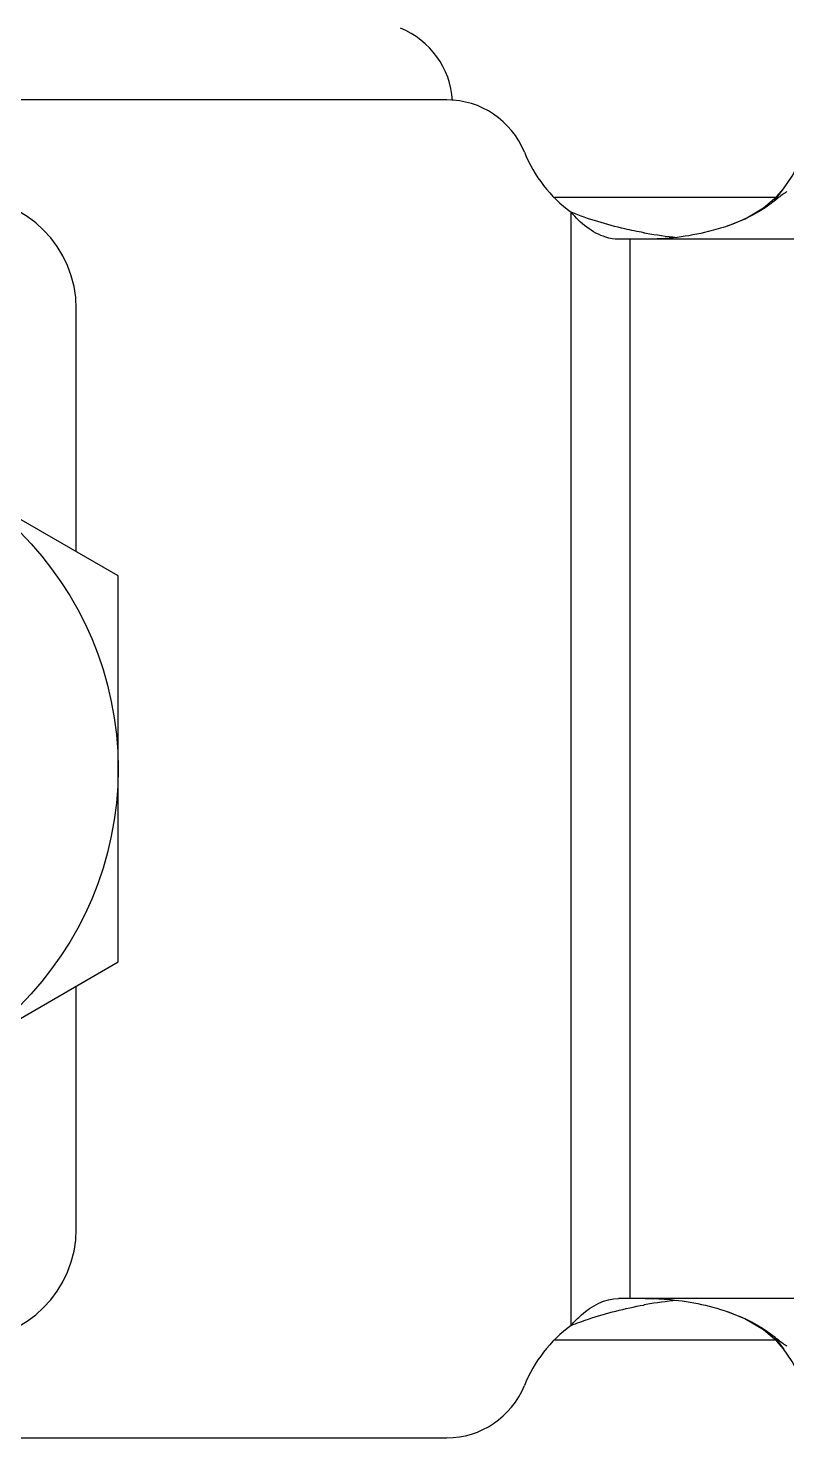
# Model space of a CAD drawing. Extents: x 27938 to 1507990, y 110129 to 923079.
# Drawn here: x 458556.4 to 458798.5, y 358362.8 to 358812.8 of the extents above; entities that cross this region are included whole.
import ezdxf

# ---------------------------------------------------------------- set-up
doc = ezdxf.new("R2010")
doc.units = 0
doc.header["$LTSCALE"] = 1000
doc.header["$MEASUREMENT"] = 0

msp = doc.modelspace()

# ---------------------------------------------------------------- linework, layer by layer
at = {"linetype": 'Continuous'}
for p, q in [((458690.02, 358789.9), (458315.96, 358789.9)), ((458794.96, 358758.76), (458724.35, 358758.76)), ((458794.44, 358757.53), (458797.49, 358761.54)), ((458729.7, 358398.69), (458729.7, 358754.02)), ((459152.81, 358745.41), (458744.82, 358745.41)), ((458748.57, 358407.31), (458748.57, 358745.41)), ((458571.77, 358645.71), (458571.77, 358723.17)), ((458585.11, 358638), (458478.34, 358699.65)), ((458585.11, 358514.71), (458585.11, 358638)), ((458478.34, 358453.07), (458585.11, 358514.71)), ((458571.77, 358429.55), (458571.77, 358507.01)), ((459152.81, 358407.31), (458744.82, 358407.31)), ((458794.97, 358393.96), (458724.35, 358393.96)), ((458794.44, 358395.19), (458797.49, 358391.17)), ((458315.96, 358362.82), (458690.02, 358362.82))]:
    msp.add_line(p, q, dxfattribs=at)
for points in [[(458797.49, 358761.54), (458800.22, 358765.56), (458802.76, 358770.44), (458804.34, 358774.65), (458805.14, 358777.83), (458805.41, 358779.72), (458805.44, 358780.2)], [(458779.69, 358749.68), (458785.18, 358751.96), (458791.07, 358755.46), (458795.34, 358759.08), (458797.49, 358761.53)], [(458797.49, 358391.18), (458795.3, 358393.68), (458791.03, 358397.29), (458785.15, 358400.76), (458779.69, 358403.03)], [(458805.44, 358372.52), (458805.41, 358373), (458805.14, 358374.89), (458804.34, 358378.06), (458802.76, 358382.28), (458800.22, 358387.15), (458797.49, 358391.17)]]:
    msp.add_lwpolyline(points, dxfattribs=at)
msp.add_circle((458478.34, 358576.36), 106.77, dxfattribs=at)
for centre, radius, start, end in [((458665.19, 358788.03), 26.69, 3.6522, 67.9757), ((458690.02, 358763.2), 26.69, 22.0243, 90), ((458756, 358789.9), 44.49, 202.0243, 233.7485), ((458536.18, 358723.17), 35.59, 0, 90), ((458816.26, 358734.08), 31.91, 123.7883, 124.1887), ((458777.09, 358881.15), 135.82, 259.7299, 260.0443), ((458776.87, 358879.66), 134.32, 260.0279, 264.2434), ((458536.18, 358429.55), 35.59, 270, 0), ((458777.09, 358271.57), 135.82, 99.9557, 100.2701), ((458776.87, 358273.06), 134.31, 95.7509, 99.9721), ((458756, 358362.82), 44.49, 126.2515, 157.9757), ((458816.26, 358418.64), 31.91, 235.8113, 236.2117), ((458690.02, 358389.51), 26.69, 270, 337.9757)]:
    msp.add_arc(centre, radius, start, end, dxfattribs=at)
for points, knots in [([(458798.33, 358760.48), (458798.02, 358760.26), (458796.69, 358759.33), (458795.41, 358758.32), (458794.44, 358757.53)], [0, 0, 0, 0, 0.231104, 1, 1, 1, 1]), ([(458752.87, 358747.5), (458750.86, 358747.87), (458742.99, 358749.48), (458735.25, 358751.8), (458729.7, 358754.02)], [0, 0, 0, 0, 0.255037, 1, 1, 1, 1]), ([(458744.82, 358745.41), (458743.45, 358745.41), (458737.54, 358746.49), (458732.61, 358750.53), (458729.7, 358754.02)], [0, 0, 0, 0, 0.231026, 1, 1, 1, 1]), ([(458794.44, 358757.53), (458793.53, 358756.79), (458789, 358753.51), (458783.85, 358751.14), (458779.69, 358749.68)], [0, 0, 0, 0, 0.210146, 1, 1, 1, 1]), ([(458779.69, 358749.68), (458777.67, 358748.98), (458769.1, 358746.44), (458760.11, 358745.41), (458753.32, 358745.41)], [0, 0, 0, 0, 0.239548, 1, 1, 1, 1]), ([(458729.7, 358398.69), (458730.7, 358399.9), (458734.73, 358404.11), (458740.5, 358407.31), (458744.82, 358407.31)], [0, 0, 0, 0, 0.266, 1, 1, 1, 1]), ([(458729.7, 358398.69), (458731.51, 358399.42), (458739.05, 358402.18), (458746.89, 358404.13), (458752.87, 358405.21)], [0, 0, 0, 0, 0.242689, 1, 1, 1, 1]), ([(458753.32, 358407.31), (458755.62, 358407.31), (458764.54, 358406.95), (458773.43, 358405.22), (458779.69, 358403.03)], [0, 0, 0, 0, 0.257456, 1, 1, 1, 1]), ([(458779.69, 358403.03), (458781.19, 358402.51), (458786.39, 358400.47), (458791.35, 358397.7), (458794.44, 358395.19)], [0, 0, 0, 0, 0.285604, 1, 1, 1, 1]), ([(458794.44, 358395.19), (458794.78, 358394.91), (458796.05, 358393.89), (458797.35, 358392.91), (458798.33, 358392.24)], [0, 0, 0, 0, 0.26918, 1, 1, 1, 1])]:
    msp.add_open_spline(points, degree=3, knots=knots, dxfattribs=at)

doc.saveas('drawing.dxf')
